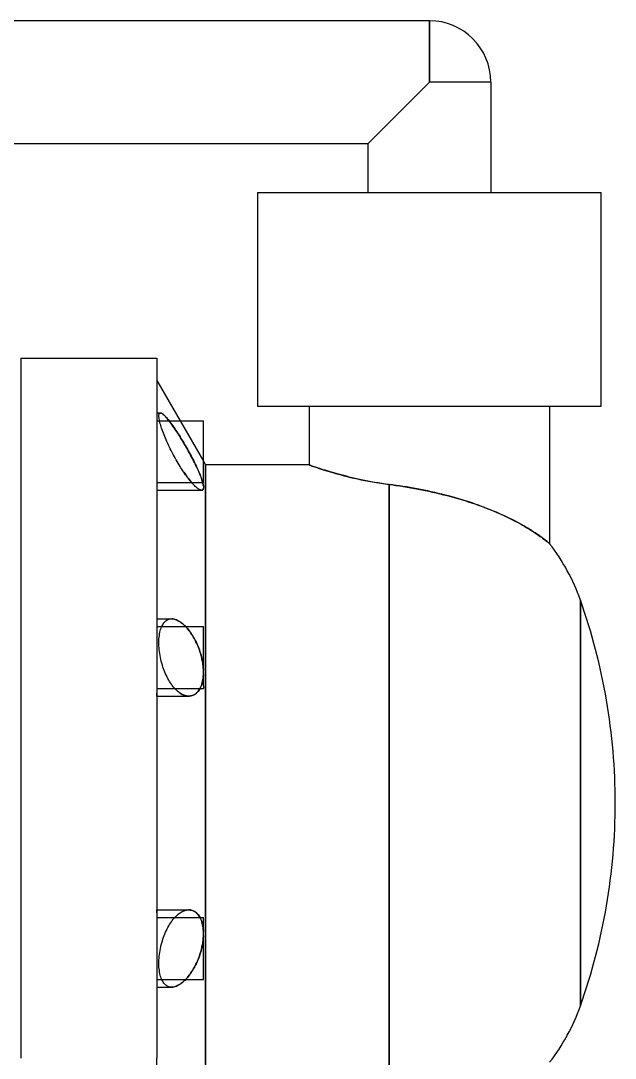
# Model space of a CAD drawing. Header units: millimetres. Extents: x -282 to 82, y 0 to 465.
# Drawn here: x -72.1 to 81.8, y 188.7 to 457.2 of the extents above; entities that cross this region are included whole.
import ezdxf

# ---------------------------------------------------------------- set-up
doc = ezdxf.new("R2010")
doc.units = ezdxf.units.MM
doc.layers.add('MAIN-1', color=7, linetype='Continuous')
doc.layers.add('MAIN-2', color=7, linetype='Continuous')

msp = doc.modelspace()

# ---------------------------------------------------------------- linework, layer by layer
at = {"layer": 'MAIN-1'}
for p, q in [((33.67, 457.2), (-100.01, 457.2)), ((33.67, 441.32), (33.67, 457.2)), ((17.8, 425.45), (33.67, 441.32)), ((49.55, 441.32), (33.67, 441.32)), ((49.55, 441.32), (49.55, 412.75)), ((-100.01, 425.45), (17.8, 425.45)), ((17.8, 412.75), (17.8, 425.45)), ((-10.78, 412.75), (-10.78, 357.47)), ((-10.78, 412.75), (78.12, 412.75)), ((78.12, 357.47), (78.12, 412.75)), ((-72.07, 369.89), (-36.87, 369.89)), ((-72.07, 369.89), (-72.07, 188.75)), ((-36.87, 369.89), (-36.87, 188.75)), ((-36.87, 364.13), (-30.85, 353.71)), ((-10.78, 357.47), (78.12, 357.47)), ((2.56, 357.47), (2.56, 342.26)), ((64.79, 321.89), (64.79, 357.47)), ((-36.33, 355.07), (-36.31, 355.24)), ((-36.33, 354.88), (-36.33, 355.07)), ((-36.32, 354.67), (-36.33, 354.88)), ((-36.29, 354.43), (-36.32, 354.67)), ((-36.31, 355.24), (-36.28, 355.38)), ((-36.25, 354.17), (-36.29, 354.43)), ((-36.28, 355.38), (-36.24, 355.49)), ((-36.24, 355.49), (-36.18, 355.59)), ((-36.18, 355.59), (-36.11, 355.65)), ((-36.11, 355.65), (-36.03, 355.7)), ((-36.03, 355.7), (-35.93, 355.71)), ((-35.93, 355.71), (-35.81, 355.69)), ((-35.81, 355.69), (-35.67, 355.64)), ((-35.67, 355.64), (-35.52, 355.57)), ((-35.52, 355.57), (-35.36, 355.46)), ((-35.36, 355.46), (-35.18, 355.32)), ((-35.18, 355.32), (-35, 355.16)), ((-35, 355.16), (-34.8, 354.98)), ((-34.8, 354.98), (-34.6, 354.77)), ((-34.6, 354.77), (-34.39, 354.54)), ((-34.39, 354.54), (-34.17, 354.29)), ((-36.2, 353.88), (-36.25, 354.17)), ((-36.13, 353.58), (-36.2, 353.88)), ((-36.16, 353.71), (-24.8, 353.71)), ((-36.06, 353.25), (-36.13, 353.58)), ((-35.96, 352.9), (-36.06, 353.25)), ((-35.86, 352.53), (-35.96, 352.9)), ((-35.74, 352.15), (-35.86, 352.53)), ((-35.61, 351.75), (-35.74, 352.15)), ((-35.47, 351.34), (-35.61, 351.75)), ((-34.17, 354.29), (-33.94, 354.01)), ((-33.94, 354.01), (-33.7, 353.71)), ((-24.8, 342.65), (-24.8, 353.71)), ((-35.31, 350.92), (-35.47, 351.34)), ((-35.15, 350.49), (-35.31, 350.92)), ((-34.98, 350.06), (-35.15, 350.49)), ((-34.81, 349.62), (-34.98, 350.06)), ((-34.63, 349.18), (-34.81, 349.62)), ((-34.44, 348.74), (-34.63, 349.18)), ((-34.24, 348.29), (-34.44, 348.74)), ((-34.03, 347.83), (-34.24, 348.29)), ((-33.82, 347.37), (-34.03, 347.83)), ((-33.6, 346.9), (-33.82, 347.37)), ((-33.37, 346.43), (-33.6, 346.9)), ((-33.13, 345.96), (-33.37, 346.43)), ((-32.89, 345.48), (-33.13, 345.96)), ((-32.64, 345.01), (-32.89, 345.48)), ((-32.39, 344.54), (-32.64, 345.01)), ((-32.14, 344.08), (-32.39, 344.54)), ((-31.88, 343.62), (-32.14, 344.08)), ((-31.62, 343.17), (-31.88, 343.62)), ((-31.36, 342.73), (-31.62, 343.17)), ((-31.11, 342.3), (-31.36, 342.73)), ((-30.85, 341.88), (-31.11, 342.3)), ((-30.61, 341.5), (-30.85, 341.88)), ((-30.38, 341.14), (-30.61, 341.5)), ((-30.14, 340.78), (-30.38, 341.14)), ((-24.8, 343.23), (-24.24, 342.26)), ((-24.8, 337.71), (-24.8, 342.65)), ((-24.24, 167.32), (-24.24, 342.26)), ((2.56, 342.26), (-24.24, 342.26)), ((2.56, 342.26), (2.58, 342.26)), ((2.58, 342.26), (2.64, 342.23)), ((2.64, 342.23), (2.75, 342.2)), ((2.75, 342.2), (2.9, 342.14)), ((2.9, 342.14), (3.09, 342.07)), ((3.09, 342.07), (3.33, 341.99)), ((3.33, 341.99), (3.61, 341.89)), ((3.61, 341.89), (3.93, 341.78)), ((3.93, 341.78), (4.3, 341.66)), ((4.3, 341.66), (4.71, 341.52)), ((4.71, 341.52), (5.16, 341.37)), ((5.16, 341.37), (5.66, 341.21)), ((5.66, 341.21), (6.19, 341.04)), ((6.19, 341.04), (6.76, 340.86)), ((-29.91, 340.43), (-30.14, 340.78)), ((-29.67, 340.08), (-29.91, 340.43)), ((-29.43, 339.74), (-29.67, 340.08)), ((-29.19, 339.41), (-29.43, 339.74)), ((-28.94, 339.08), (-29.19, 339.41)), ((-28.7, 338.76), (-28.94, 339.08)), ((-28.46, 338.46), (-28.7, 338.76)), ((-28.23, 338.16), (-28.46, 338.46)), ((6.76, 340.86), (7.37, 340.67)), ((7.37, 340.67), (8.01, 340.48)), ((8.01, 340.48), (8.68, 340.28)), ((8.68, 340.28), (9.38, 340.08)), ((9.38, 340.08), (10.11, 339.87)), ((10.11, 339.87), (10.86, 339.67)), ((10.86, 339.67), (11.63, 339.46)), ((11.63, 339.46), (12.43, 339.26)), ((12.43, 339.26), (13.26, 339.05)), ((13.26, 339.05), (14.13, 338.85)), ((14.13, 338.85), (15.04, 338.64)), ((15.04, 338.64), (15.98, 338.44)), ((15.98, 338.44), (16.95, 338.24)), ((-27.99, 337.88), (-28.23, 338.16)), ((-27.76, 337.62), (-27.99, 337.88)), ((-27.84, 337.71), (-24.8, 337.71)), ((-27.54, 337.37), (-27.76, 337.62)), ((-27.32, 337.13), (-27.54, 337.37)), ((-27.11, 336.91), (-27.32, 337.13)), ((-26.9, 336.71), (-27.11, 336.91)), ((-26.7, 336.53), (-26.9, 336.71)), ((-26.51, 336.37), (-26.7, 336.53)), ((-26.33, 336.22), (-26.51, 336.37)), ((-26.16, 336.09), (-26.33, 336.22)), ((-25.99, 335.98), (-26.16, 336.09)), ((-25.83, 335.89), (-25.99, 335.98)), ((-25.67, 335.81), (-25.83, 335.89)), ((-25.53, 335.75), (-25.67, 335.81)), ((-25.39, 335.72), (-25.53, 335.75)), ((-25.27, 335.71), (-25.39, 335.72)), ((-25.15, 335.72), (-25.27, 335.71)), ((-25.04, 335.76), (-25.15, 335.72)), ((-24.96, 335.84), (-25.04, 335.76)), ((-24.98, 337.71), (-24.94, 337.53)), ((-24.89, 335.94), (-24.96, 335.84)), ((-24.94, 337.53), (-24.9, 337.36)), ((-24.9, 337.36), (-24.86, 337.2)), ((-24.83, 336.06), (-24.89, 335.94)), ((-24.86, 337.2), (-24.84, 337.05)), ((-24.84, 337.05), (-24.81, 336.91)), ((-24.8, 336.22), (-24.83, 336.06)), ((-24.81, 336.91), (-24.8, 336.77)), ((-24.8, 336.77), (-24.8, 336.22)), ((16.95, 338.24), (17.94, 338.04)), ((17.94, 338.04), (18.96, 337.86)), ((18.96, 337.86), (20.01, 337.68)), ((20.01, 337.68), (21.08, 337.51)), ((21.08, 337.51), (22.17, 337.35)), ((22.17, 337.35), (23.27, 337.2)), ((23.27, 337.2), (24.18, 337.08)), ((23.27, 172.38), (23.27, 337.2)), ((24.18, 337.08), (25.1, 336.96)), ((25.1, 336.96), (26.03, 336.82)), ((26.03, 336.82), (26.96, 336.68)), ((26.96, 336.68), (27.89, 336.53)), ((27.89, 336.53), (28.83, 336.37)), ((28.83, 336.37), (29.77, 336.2)), ((29.77, 336.2), (30.72, 336.03)), ((30.72, 336.03), (31.67, 335.84)), ((31.67, 335.84), (32.61, 335.65)), ((32.61, 335.65), (33.56, 335.45)), ((33.56, 335.45), (34.51, 335.24)), ((34.51, 335.24), (35.46, 335.03)), ((35.46, 335.03), (36.4, 334.8)), ((36.4, 334.8), (37.33, 334.57)), ((37.33, 334.57), (38.26, 334.33)), ((38.26, 334.33), (39.19, 334.08)), ((39.19, 334.08), (40.1, 333.83)), ((40.1, 333.83), (41.01, 333.57)), ((41.01, 333.57), (41.91, 333.3)), ((41.91, 333.3), (42.8, 333.03)), ((42.8, 333.03), (43.69, 332.75)), ((43.69, 332.75), (44.56, 332.46)), ((44.56, 332.46), (45.42, 332.17)), ((45.42, 332.17), (46.28, 331.87)), ((46.28, 331.87), (47.11, 331.57)), ((47.11, 331.57), (47.94, 331.26)), ((47.94, 331.26), (48.75, 330.95)), ((48.75, 330.95), (49.55, 330.63)), ((49.55, 330.63), (50.33, 330.31)), ((50.33, 330.31), (51.09, 329.98)), ((51.09, 329.98), (51.84, 329.66)), ((51.84, 329.66), (52.58, 329.33)), ((52.58, 329.33), (53.29, 329)), ((53.29, 329), (53.99, 328.67)), ((53.99, 328.67), (54.67, 328.33)), ((54.67, 328.33), (55.34, 328)), ((55.34, 328), (55.98, 327.66)), ((55.98, 327.66), (56.61, 327.33)), ((56.61, 327.33), (57.21, 327)), ((57.21, 327), (57.79, 326.67)), ((57.79, 326.67), (58.35, 326.35)), ((58.35, 326.35), (58.89, 326.03)), ((58.89, 326.03), (59.4, 325.72)), ((59.4, 325.72), (59.89, 325.42)), ((59.89, 325.42), (60.35, 325.12)), ((60.35, 325.12), (60.8, 324.83)), ((60.8, 324.83), (61.22, 324.55)), ((61.22, 324.55), (61.62, 324.28)), ((61.62, 324.28), (61.99, 324.02)), ((61.99, 324.02), (62.34, 323.77)), ((62.34, 323.77), (62.67, 323.54)), ((62.67, 323.54), (62.97, 323.31)), ((62.97, 323.31), (63.25, 323.1)), ((63.25, 323.1), (63.51, 322.9)), ((63.51, 322.9), (63.75, 322.72)), ((63.75, 322.72), (63.96, 322.55)), ((63.96, 322.55), (64.15, 322.4)), ((64.15, 322.4), (64.32, 322.27)), ((64.32, 322.27), (64.46, 322.16)), ((64.46, 322.16), (64.58, 322.06)), ((64.58, 322.06), (64.67, 321.99)), ((64.67, 321.99), (64.73, 321.93)), ((64.73, 321.93), (64.77, 321.9)), ((64.77, 321.9), (64.79, 321.89)), ((72.75, 202.31), (72.75, 307.28)), ((-35.5, 300.65), (-35.35, 300.93)), ((-35.35, 300.93), (-35.19, 301.18)), ((-35.19, 301.18), (-35.03, 301.4)), ((-35.03, 301.4), (-34.85, 301.61)), ((-34.85, 301.61), (-34.68, 301.79)), ((-34.68, 301.79), (-34.49, 301.94)), ((-34.49, 301.94), (-34.3, 302.08)), ((-34.3, 302.08), (-34.1, 302.19)), ((-34.1, 302.19), (-33.89, 302.29)), ((-33.89, 302.29), (-33.67, 302.36)), ((-33.67, 302.36), (-33.45, 302.41)), ((-33.45, 302.41), (-33.22, 302.44)), ((-33.22, 302.44), (-32.98, 302.45)), ((-32.98, 302.45), (-32.69, 302.43)), ((-32.69, 302.43), (-32.39, 302.38)), ((-32.39, 302.38), (-32.08, 302.3)), ((-32.08, 302.3), (-31.78, 302.19)), ((-31.78, 302.19), (-31.47, 302.05)), ((-31.47, 302.05), (-31.16, 301.88)), ((-31.16, 301.88), (-30.85, 301.69)), ((-30.85, 301.69), (-30.61, 301.52)), ((-30.61, 301.52), (-30.37, 301.34)), ((-30.37, 301.34), (-30.13, 301.15)), ((-30.13, 301.15), (-29.89, 300.93)), ((-29.89, 300.93), (-29.65, 300.7)), ((-29.65, 300.7), (-29.41, 300.45)), ((-36.26, 297.73), (-36.21, 298.16)), ((-36.21, 298.16), (-36.14, 298.57)), ((-36.14, 298.57), (-36.07, 298.96)), ((-36.07, 298.96), (-35.98, 299.34)), ((-35.98, 299.34), (-35.88, 299.7)), ((-35.88, 299.7), (-35.76, 300.04)), ((-35.76, 300.04), (-35.63, 300.36)), ((-35.63, 300.36), (-35.5, 300.65)), ((-35.59, 300.45), (-24.8, 300.45)), ((-24.8, 285.06), (-24.8, 300.45)), ((-36.33, 296.4), (-36.32, 296.85)), ((-36.33, 295.94), (-36.33, 296.4)), ((-36.31, 295.47), (-36.33, 295.94)), ((-36.32, 296.85), (-36.3, 297.3)), ((-36.28, 294.98), (-36.31, 295.47)), ((-36.3, 297.3), (-36.26, 297.73)), ((-36.24, 294.49), (-36.28, 294.98)), ((-36.18, 293.99), (-36.24, 294.49)), ((-36.11, 293.48), (-36.18, 293.99)), ((-36.03, 292.97), (-36.11, 293.48)), ((-35.93, 292.46), (-36.03, 292.97)), ((-35.82, 291.96), (-35.93, 292.46)), ((-35.7, 291.45), (-35.82, 291.96)), ((-35.57, 290.96), (-35.7, 291.45)), ((-35.43, 290.47), (-35.57, 290.96)), ((-35.28, 289.98), (-35.43, 290.47)), ((-35.11, 289.51), (-35.28, 289.98)), ((-34.95, 289.06), (-35.11, 289.51)), ((-34.77, 288.62), (-34.95, 289.06)), ((-34.59, 288.19), (-34.77, 288.62)), ((-34.4, 287.78), (-34.59, 288.19)), ((-34.21, 287.38), (-34.4, 287.78)), ((-34, 286.98), (-34.21, 287.38)), ((-33.79, 286.6), (-34, 286.98)), ((-33.57, 286.22), (-33.79, 286.6)), ((-33.34, 285.87), (-33.57, 286.22)), ((-33.1, 285.52), (-33.34, 285.87)), ((-32.87, 285.19), (-33.1, 285.52)), ((-32.62, 284.88), (-32.87, 285.19)), ((-32.37, 284.58), (-32.62, 284.88)), ((-32.12, 284.31), (-32.37, 284.58)), ((-24.8, 285.06), (-24.8, 284.45)), ((-32.26, 284.45), (-24.8, 284.45)), ((-31.87, 284.05), (-32.12, 284.31)), ((-31.61, 283.81), (-31.87, 284.05)), ((-31.36, 283.59), (-31.61, 283.81)), ((-31.1, 283.39), (-31.36, 283.59)), ((-30.85, 283.21), (-31.1, 283.39)), ((-30.58, 283.04), (-30.85, 283.21)), ((-30.31, 282.89), (-30.58, 283.04)), ((-30.04, 282.77), (-30.31, 282.89)), ((-29.77, 282.66), (-30.04, 282.77)), ((-29.49, 282.58), (-29.77, 282.66)), ((-29.22, 282.51), (-29.49, 282.58)), ((-28.94, 282.47), (-29.22, 282.51)), ((-28.66, 282.45), (-28.94, 282.47)), ((-28.41, 282.46), (-28.66, 282.45)), ((-28.16, 282.48), (-28.41, 282.46)), ((-27.91, 282.53), (-28.16, 282.48)), ((-27.67, 282.6), (-27.91, 282.53)), ((-27.43, 282.7), (-27.67, 282.6)), ((-27.21, 282.81), (-27.43, 282.7)), ((-26.98, 282.94), (-27.21, 282.81)), ((-26.77, 283.1), (-26.98, 282.94)), ((-26.57, 283.27), (-26.77, 283.1)), ((-26.37, 283.46), (-26.57, 283.27)), ((-26.19, 283.67), (-26.37, 283.46)), ((-26.01, 283.91), (-26.19, 283.67)), ((-25.84, 284.17), (-26.01, 283.91)), ((-25.67, 284.45), (-25.84, 284.17)), ((-32.12, 225.28), (-31.87, 225.54)), ((-31.87, 225.54), (-31.61, 225.78)), ((-31.61, 225.78), (-31.36, 225.99)), ((-31.36, 225.99), (-31.1, 226.19)), ((-31.1, 226.19), (-30.85, 226.38)), ((-30.85, 226.38), (-30.58, 226.55)), ((-30.58, 226.55), (-30.31, 226.69)), ((-30.31, 226.69), (-30.04, 226.82)), ((-30.04, 226.82), (-29.77, 226.93)), ((-29.77, 226.93), (-29.49, 227.01)), ((-29.49, 227.01), (-29.22, 227.08)), ((-29.22, 227.08), (-28.94, 227.12)), ((-28.94, 227.12), (-28.66, 227.14)), ((-28.66, 227.14), (-28.41, 227.13)), ((-28.41, 227.13), (-28.16, 227.1)), ((-28.16, 227.1), (-27.91, 227.05)), ((-27.91, 227.05), (-27.67, 226.98)), ((-27.67, 226.98), (-27.43, 226.89)), ((-27.43, 226.89), (-27.21, 226.78)), ((-27.21, 226.78), (-26.98, 226.64)), ((-26.98, 226.64), (-26.77, 226.49)), ((-26.77, 226.49), (-26.57, 226.32)), ((-26.57, 226.32), (-26.37, 226.13)), ((-26.37, 226.13), (-26.19, 225.92)), ((-26.19, 225.92), (-26.01, 225.68)), ((-26.01, 225.68), (-25.84, 225.42)), ((-34, 222.61), (-33.79, 222.99)), ((-33.79, 222.99), (-33.57, 223.36)), ((-33.57, 223.36), (-33.34, 223.72)), ((-33.34, 223.72), (-33.1, 224.07)), ((-33.1, 224.07), (-32.87, 224.4)), ((-32.87, 224.4), (-32.62, 224.71)), ((-32.62, 224.71), (-32.37, 225)), ((-32.37, 225), (-32.12, 225.28)), ((-32.26, 225.14), (-24.8, 225.14)), ((-25.84, 225.42), (-25.67, 225.14)), ((-24.8, 224.53), (-24.8, 225.14)), ((-24.8, 209.13), (-24.8, 224.53)), ((-35.11, 220.07), (-34.95, 220.53)), ((-34.95, 220.53), (-34.77, 220.97)), ((-34.77, 220.97), (-34.59, 221.4)), ((-34.59, 221.4), (-34.4, 221.81)), ((-34.4, 221.81), (-34.21, 222.21)), ((-34.21, 222.21), (-34, 222.61)), ((-35.93, 217.12), (-35.82, 217.63)), ((-35.82, 217.63), (-35.7, 218.13)), ((-35.7, 218.13), (-35.57, 218.63)), ((-35.57, 218.63), (-35.43, 219.12)), ((-35.43, 219.12), (-35.28, 219.6)), ((-35.28, 219.6), (-35.11, 220.07)), ((-36.28, 214.61), (-36.24, 215.1)), ((-36.24, 215.1), (-36.18, 215.6)), ((-36.18, 215.6), (-36.11, 216.11)), ((-36.11, 216.11), (-36.03, 216.61)), ((-36.03, 216.61), (-35.93, 217.12)), ((-36.33, 213.65), (-36.31, 214.12)), ((-36.33, 213.19), (-36.33, 213.65)), ((-36.32, 212.74), (-36.33, 213.19)), ((-36.3, 212.29), (-36.32, 212.74)), ((-36.31, 214.12), (-36.28, 214.61)), ((-36.26, 211.85), (-36.3, 212.29)), ((-36.21, 211.43), (-36.26, 211.85)), ((-36.14, 211.02), (-36.21, 211.43)), ((-36.07, 210.62), (-36.14, 211.02)), ((-35.98, 210.24), (-36.07, 210.62)), ((-35.88, 209.88), (-35.98, 210.24)), ((-35.76, 209.55), (-35.88, 209.88)), ((-35.63, 209.23), (-35.76, 209.55)), ((-35.5, 208.93), (-35.63, 209.23)), ((-35.59, 209.13), (-24.8, 209.13)), ((-35.35, 208.66), (-35.5, 208.93)), ((-35.19, 208.41), (-35.35, 208.66)), ((-35.03, 208.18), (-35.19, 208.41)), ((-34.85, 207.98), (-35.03, 208.18)), ((-34.68, 207.8), (-34.85, 207.98)), ((-34.49, 207.64), (-34.68, 207.8)), ((-34.3, 207.51), (-34.49, 207.64)), ((-34.1, 207.4), (-34.3, 207.51)), ((-33.89, 207.3), (-34.1, 207.4)), ((-33.67, 207.23), (-33.89, 207.3)), ((-33.45, 207.18), (-33.67, 207.23)), ((-33.22, 207.14), (-33.45, 207.18)), ((-32.98, 207.14), (-33.22, 207.14)), ((-32.69, 207.15), (-32.98, 207.14)), ((-32.39, 207.2), (-32.69, 207.15)), ((-32.08, 207.29), (-32.39, 207.2)), ((-31.78, 207.4), (-32.08, 207.29)), ((-31.47, 207.54), (-31.78, 207.4)), ((-31.16, 207.71), (-31.47, 207.54)), ((-30.85, 207.9), (-31.16, 207.71)), ((-30.61, 208.06), (-30.85, 207.9)), ((-30.37, 208.25), (-30.61, 208.06)), ((-30.13, 208.44), (-30.37, 208.25)), ((-29.89, 208.65), (-30.13, 208.44)), ((-29.65, 208.89), (-29.89, 208.65)), ((-29.41, 209.13), (-29.65, 208.89)), ((-36.87, 19.05), (-36.87, 188.75))]:
    msp.add_line(p, q, dxfattribs=at)
for centre, radius, start, end in [((33.67, 441.32), 15.88, 0.0001, 90), ((23.27, 289.78), 52.48, 19.4712, 37.7181), ((-75.69, 254.79), 157.45, 0, 19.4712), ((-75.69, 254.79), 157.45, 340.5288, 0), ((23.27, 219.81), 52.48, 322.2819, 340.5288)]:
    msp.add_arc(centre, radius, start, end, dxfattribs=at)
at = {"layer": 'MAIN-2'}
for p, q in [((33.67, 457.2), (33.67, 441.32)), ((33.67, 441.32), (17.8, 425.45)), ((49.55, 441.32), (33.67, 441.32)), ((-36.87, 355.71), (-36.87, 341.88)), ((-36.87, 355.71), (-35.93, 355.71)), ((-36.87, 355.71), (-35.93, 355.71)), ((-35.82, 355.7), (-35.93, 355.71)), ((-35.69, 355.65), (-35.82, 355.7)), ((-35.55, 355.58), (-35.69, 355.65)), ((-35.4, 355.49), (-35.55, 355.58)), ((-35.24, 355.37), (-35.4, 355.49)), ((-35.07, 355.23), (-35.24, 355.37)), ((-34.89, 355.06), (-35.07, 355.23)), ((-34.71, 354.88), (-34.89, 355.06)), ((-34.52, 354.68), (-34.71, 354.88)), ((-34.32, 354.45), (-34.52, 354.68)), ((-34.11, 354.21), (-34.32, 354.45)), ((-36.87, 353.71), (-36.16, 353.71)), ((-33.89, 353.94), (-34.11, 354.21)), ((-33.67, 353.66), (-33.89, 353.94)), ((-33.7, 353.71), (-33.47, 353.4)), ((-33.43, 353.35), (-33.67, 353.66)), ((-33.47, 353.4), (-33.22, 353.08)), ((-33.19, 353.03), (-33.43, 353.35)), ((-33.22, 353.08), (-32.98, 352.74)), ((-32.94, 352.69), (-33.19, 353.03)), ((-32.98, 352.74), (-32.72, 352.38)), ((-32.69, 352.34), (-32.94, 352.69)), ((-32.72, 352.38), (-32.46, 352.01)), ((-32.44, 351.97), (-32.69, 352.34)), ((-32.46, 352.01), (-32.19, 351.62)), ((-32.17, 351.59), (-32.44, 351.97)), ((-30.85, 353.71), (-24.8, 343.23)), ((-32.19, 351.62), (-31.93, 351.22)), ((-31.91, 351.19), (-32.17, 351.59)), ((-31.93, 351.22), (-31.66, 350.81)), ((-31.65, 350.79), (-31.91, 351.19)), ((-31.66, 350.81), (-31.39, 350.39)), ((-31.38, 350.38), (-31.65, 350.79)), ((-31.39, 350.39), (-31.12, 349.96)), ((-31.11, 349.96), (-31.38, 350.38)), ((-31.12, 349.96), (-30.85, 349.54)), ((-30.85, 349.54), (-31.11, 349.96)), ((-30.85, 349.54), (-30.61, 349.15)), ((-30.61, 349.15), (-30.85, 349.54)), ((-30.61, 349.15), (-30.38, 348.77)), ((-30.38, 348.77), (-30.61, 349.15)), ((-30.38, 348.77), (-30.14, 348.38)), ((-30.15, 348.39), (-30.38, 348.77)), ((-29.92, 348), (-30.15, 348.39)), ((-30.14, 348.38), (-29.91, 347.98)), ((-29.68, 347.6), (-29.92, 348)), ((-29.91, 347.98), (-29.67, 347.58)), ((-29.44, 347.19), (-29.68, 347.6)), ((-29.67, 347.58), (-29.43, 347.17)), ((-29.2, 346.77), (-29.44, 347.19)), ((-29.43, 347.17), (-29.19, 346.75)), ((-28.96, 346.35), (-29.2, 346.77)), ((-29.19, 346.75), (-28.95, 346.32)), ((-28.72, 345.92), (-28.96, 346.35)), ((-28.95, 346.32), (-28.71, 345.89)), ((-28.49, 345.49), (-28.72, 345.92)), ((-28.71, 345.89), (-28.47, 345.46)), ((-28.25, 345.06), (-28.49, 345.49)), ((-28.47, 345.46), (-28.23, 345.02)), ((-28.02, 344.63), (-28.25, 345.06)), ((-28.23, 345.02), (-28, 344.58)), ((-27.79, 344.2), (-28.02, 344.63)), ((-28, 344.58), (-27.77, 344.15)), ((-27.57, 343.77), (-27.79, 344.2)), ((-27.77, 344.15), (-27.54, 343.72)), ((-27.35, 343.34), (-27.57, 343.77)), ((-27.54, 343.72), (-27.32, 343.29)), ((-36.87, 341.88), (-36.87, 335.71)), ((-27.14, 342.92), (-27.35, 343.34)), ((-27.32, 343.29), (-27.11, 342.86)), ((-26.93, 342.51), (-27.14, 342.92)), ((-27.11, 342.86), (-26.9, 342.45)), ((-26.73, 342.1), (-26.93, 342.51)), ((-26.9, 342.45), (-26.71, 342.04)), ((-26.54, 341.7), (-26.73, 342.1)), ((-26.71, 342.04), (-26.52, 341.64)), ((-26.36, 341.31), (-26.54, 341.7)), ((-26.52, 341.64), (-26.33, 341.25)), ((-26.19, 340.93), (-26.36, 341.31)), ((-26.33, 341.25), (-26.16, 340.86)), ((-24.24, 342.26), (-24.24, 167.32)), ((2.57, 342.26), (2.56, 342.26)), ((2.62, 342.24), (2.57, 342.26)), ((2.7, 342.21), (2.62, 342.24)), ((2.82, 342.17), (2.7, 342.21)), ((2.96, 342.12), (2.82, 342.17)), ((3.14, 342.06), (2.96, 342.12)), ((3.35, 341.98), (3.14, 342.06)), ((3.6, 341.9), (3.35, 341.98)), ((3.87, 341.8), (3.6, 341.9)), ((4.18, 341.7), (3.87, 341.8)), ((4.52, 341.58), (4.18, 341.7)), ((4.9, 341.46), (4.52, 341.58)), ((5.3, 341.33), (4.9, 341.46)), ((5.74, 341.18), (5.3, 341.33)), ((6.21, 341.03), (5.74, 341.18)), ((6.7, 340.88), (6.21, 341.03)), ((-29.86, 340.36), (-29.57, 339.94)), ((-29.57, 339.94), (-29.28, 339.53)), ((-29.28, 339.53), (-28.99, 339.14)), ((-28.99, 339.14), (-28.7, 338.76)), ((-28.7, 338.76), (-28.41, 338.39)), ((-28.41, 338.39), (-28.13, 338.04)), ((-26.02, 340.55), (-26.19, 340.93)), ((-26.16, 340.86), (-25.99, 340.48)), ((-25.86, 340.17), (-26.02, 340.55)), ((-25.99, 340.48), (-25.83, 340.1)), ((-25.71, 339.8), (-25.86, 340.17)), ((-25.83, 340.1), (-25.68, 339.73)), ((-25.56, 339.43), (-25.71, 339.8)), ((-25.68, 339.73), (-25.53, 339.36)), ((-25.43, 339.08), (-25.56, 339.43)), ((-25.53, 339.36), (-25.4, 339)), ((-25.3, 338.73), (-25.43, 339.08)), ((-25.4, 339), (-25.27, 338.65)), ((-25.19, 338.4), (-25.3, 338.73)), ((-25.27, 338.65), (-25.16, 338.32)), ((-25.09, 338.08), (-25.19, 338.4)), ((-25.16, 338.32), (-25.07, 338.01)), ((7.22, 340.72), (6.7, 340.88)), ((7.77, 340.55), (7.22, 340.72)), ((8.34, 340.38), (7.77, 340.55)), ((8.94, 340.2), (8.34, 340.38)), ((9.55, 340.03), (8.94, 340.2)), ((10.18, 339.85), (9.55, 340.03)), ((10.84, 339.67), (10.18, 339.85)), ((11.5, 339.5), (10.84, 339.67)), ((12.19, 339.32), (11.5, 339.5)), ((12.9, 339.14), (12.19, 339.32)), ((13.65, 338.96), (12.9, 339.14)), ((14.42, 338.78), (13.65, 338.96)), ((15.21, 338.6), (14.42, 338.78)), ((16.03, 338.43), (15.21, 338.6)), ((16.87, 338.25), (16.03, 338.43)), ((17.73, 338.08), (16.87, 338.25)), ((-36.87, 337.71), (-27.84, 337.71)), ((-36.87, 335.71), (-25.27, 335.71)), ((-36.87, 335.71), (-25.27, 335.71)), ((-28.13, 338.04), (-27.85, 337.71)), ((-25.27, 335.71), (-25.15, 335.72)), ((-25.15, 335.72), (-25.04, 335.76)), ((-25, 337.78), (-25.09, 338.08)), ((-25.07, 338.01), (-24.98, 337.71)), ((-25.04, 335.76), (-24.95, 335.84)), ((-24.93, 337.5), (-25, 337.78)), ((-24.95, 335.84), (-24.88, 335.94)), ((-24.87, 337.24), (-24.93, 337.5)), ((-24.88, 335.94), (-24.83, 336.06)), ((-24.83, 336.99), (-24.87, 337.24)), ((-24.8, 336.77), (-24.83, 336.99)), ((-24.83, 336.06), (-24.8, 336.22)), ((18.61, 337.92), (17.73, 338.08)), ((19.51, 337.76), (18.61, 337.92)), ((20.43, 337.61), (19.51, 337.76)), ((21.36, 337.47), (20.43, 337.61)), ((22.31, 337.33), (21.36, 337.47)), ((23.27, 337.2), (22.31, 337.33)), ((24.15, 337.09), (23.27, 337.2)), ((23.27, 337.2), (23.27, 172.38)), ((25.04, 336.97), (24.15, 337.09)), ((25.93, 336.84), (25.04, 336.97)), ((26.83, 336.7), (25.93, 336.84)), ((27.73, 336.56), (26.83, 336.7)), ((28.64, 336.4), (27.73, 336.56)), ((29.55, 336.24), (28.64, 336.4)), ((30.47, 336.08), (29.55, 336.24)), ((31.38, 335.9), (30.47, 336.08)), ((32.3, 335.72), (31.38, 335.9)), ((33.21, 335.53), (32.3, 335.72)), ((34.13, 335.33), (33.21, 335.53)), ((35.04, 335.12), (34.13, 335.33)), ((35.95, 334.91), (35.04, 335.12)), ((36.86, 334.69), (35.95, 334.91)), ((37.76, 334.46), (36.86, 334.69)), ((38.65, 334.23), (37.76, 334.46)), ((39.54, 333.99), (38.65, 334.23)), ((40.42, 333.74), (39.54, 333.99)), ((41.29, 333.49), (40.42, 333.74)), ((42.16, 333.23), (41.29, 333.49)), ((43.02, 332.96), (42.16, 333.23)), ((43.86, 332.69), (43.02, 332.96)), ((44.7, 332.42), (43.86, 332.69)), ((45.53, 332.13), (44.7, 332.42)), ((46.35, 331.85), (45.53, 332.13)), ((47.15, 331.55), (46.35, 331.85)), ((47.95, 331.26), (47.15, 331.55)), ((48.73, 330.95), (47.95, 331.26)), ((49.5, 330.65), (48.73, 330.95)), ((50.25, 330.34), (49.5, 330.65)), ((50.99, 330.03), (50.25, 330.34)), ((51.72, 329.71), (50.99, 330.03)), ((52.43, 329.39), (51.72, 329.71)), ((53.12, 329.08), (52.43, 329.39)), ((53.8, 328.76), (53.12, 329.08)), ((54.47, 328.43), (53.8, 328.76)), ((55.11, 328.11), (54.47, 328.43)), ((55.74, 327.79), (55.11, 328.11)), ((56.35, 327.47), (55.74, 327.79)), ((56.94, 327.15), (56.35, 327.47)), ((57.52, 326.83), (56.94, 327.15)), ((58.07, 326.51), (57.52, 326.83)), ((58.61, 326.2), (58.07, 326.51)), ((59.13, 325.89), (58.61, 326.2)), ((59.62, 325.58), (59.13, 325.89)), ((60.1, 325.28), (59.62, 325.58)), ((60.56, 324.99), (60.1, 325.28)), ((61, 324.7), (60.56, 324.99)), ((61.41, 324.42), (61, 324.7)), ((61.8, 324.15), (61.41, 324.42)), ((62.17, 323.89), (61.8, 324.15)), ((62.52, 323.64), (62.17, 323.89)), ((62.85, 323.41), (62.52, 323.64)), ((63.15, 323.18), (62.85, 323.41)), ((63.43, 322.97), (63.15, 323.18)), ((63.68, 322.78), (63.43, 322.97)), ((63.91, 322.6), (63.68, 322.78)), ((64.11, 322.44), (63.91, 322.6)), ((64.29, 322.3), (64.11, 322.44)), ((64.44, 322.17), (64.29, 322.3)), ((64.56, 322.07), (64.44, 322.17)), ((64.66, 321.99), (64.56, 322.07)), ((64.73, 321.94), (64.66, 321.99)), ((64.77, 321.9), (64.73, 321.94)), ((64.79, 321.89), (64.77, 321.9)), ((72.75, 307.28), (72.75, 202.31)), ((-36.87, 302.45), (-36.87, 283.21)), ((-36.87, 302.45), (-33.01, 302.45)), ((-36.87, 302.45), (-33.01, 302.45)), ((-32.69, 302.43), (-32.98, 302.45)), ((-32.39, 302.38), (-32.69, 302.43)), ((-32.08, 302.3), (-32.39, 302.38)), ((-31.78, 302.19), (-32.08, 302.3)), ((-31.47, 302.05), (-31.78, 302.19)), ((-31.16, 301.88), (-31.47, 302.05)), ((-30.85, 301.69), (-31.16, 301.88)), ((-30.61, 301.53), (-30.85, 301.69)), ((-30.38, 301.35), (-30.61, 301.53)), ((-30.15, 301.16), (-30.38, 301.35)), ((-29.92, 300.95), (-30.15, 301.16)), ((-29.68, 300.73), (-29.92, 300.95)), ((-29.44, 300.49), (-29.68, 300.73)), ((-36.87, 300.45), (-35.59, 300.45)), ((-29.2, 300.23), (-29.44, 300.49)), ((-29.41, 300.45), (-29.17, 300.19)), ((-28.96, 299.96), (-29.2, 300.23)), ((-29.17, 300.19), (-28.93, 299.92)), ((-28.72, 299.67), (-28.96, 299.96)), ((-28.93, 299.92), (-28.69, 299.63)), ((-28.49, 299.37), (-28.72, 299.67)), ((-28.69, 299.63), (-28.46, 299.33)), ((-28.25, 299.05), (-28.49, 299.37)), ((-28.46, 299.33), (-28.22, 299.01)), ((-28.02, 298.72), (-28.25, 299.05)), ((-28.22, 299.01), (-27.99, 298.68)), ((-27.79, 298.37), (-28.02, 298.72)), ((-27.99, 298.68), (-27.77, 298.33)), ((-27.57, 298.02), (-27.79, 298.37)), ((-27.77, 298.33), (-27.54, 297.98)), ((-27.35, 297.65), (-27.57, 298.02)), ((-27.54, 297.98), (-27.33, 297.61)), ((-27.14, 297.27), (-27.35, 297.65)), ((-27.33, 297.61), (-27.12, 297.23)), ((-26.93, 296.89), (-27.14, 297.27)), ((-27.12, 297.23), (-26.91, 296.85)), ((-26.73, 296.49), (-26.93, 296.89)), ((-26.91, 296.85), (-26.72, 296.46)), ((-26.54, 296.1), (-26.73, 296.49)), ((-26.72, 296.46), (-26.53, 296.06)), ((-26.36, 295.69), (-26.54, 296.1)), ((-26.53, 296.06), (-26.35, 295.66)), ((-26.19, 295.28), (-26.36, 295.69)), ((-26.35, 295.66), (-26.18, 295.26)), ((-26.02, 294.86), (-26.19, 295.28)), ((-26.18, 295.26), (-26.01, 294.83)), ((-25.86, 294.43), (-26.02, 294.86)), ((-26.01, 294.83), (-25.85, 294.4)), ((-25.71, 293.98), (-25.86, 294.43)), ((-25.85, 294.4), (-25.7, 293.95)), ((-25.56, 293.52), (-25.71, 293.98)), ((-25.7, 293.95), (-25.56, 293.5)), ((-25.43, 293.05), (-25.56, 293.52)), ((-25.56, 293.5), (-25.42, 293.03)), ((-25.3, 292.58), (-25.43, 293.05)), ((-25.42, 293.03), (-25.3, 292.56)), ((-25.19, 292.11), (-25.3, 292.58)), ((-25.3, 292.56), (-25.18, 292.09)), ((-25.09, 291.63), (-25.19, 292.11)), ((-25.18, 292.09), (-25.09, 291.62)), ((-25, 291.16), (-25.09, 291.63)), ((-25.09, 291.62), (-25, 291.15)), ((-24.93, 290.68), (-25, 291.16)), ((-25, 291.15), (-24.93, 290.67)), ((-24.87, 290.21), (-24.93, 290.68)), ((-24.93, 290.67), (-24.87, 290.21)), ((-24.87, 290.21), (-24.83, 289.75)), ((-24.83, 289.75), (-24.87, 290.21)), ((-24.83, 287.52), (-24.88, 287.07)), ((-24.87, 287.12), (-24.83, 287.54)), ((-24.83, 289.75), (-24.8, 289.3)), ((-24.8, 289.3), (-24.83, 289.75)), ((-24.8, 287.97), (-24.83, 287.52)), ((-24.83, 287.54), (-24.8, 287.97)), ((-25.75, 284.3), (-25.6, 284.59)), ((-25.52, 284.76), (-25.67, 284.45)), ((-25.6, 284.59), (-25.46, 284.89)), ((-25.37, 285.1), (-25.52, 284.76)), ((-25.46, 284.89), (-25.33, 285.22)), ((-25.24, 285.45), (-25.37, 285.1)), ((-25.33, 285.22), (-25.21, 285.56)), ((-25.13, 285.83), (-25.24, 285.45)), ((-25.21, 285.56), (-25.1, 285.93)), ((-25.03, 286.23), (-25.13, 285.83)), ((-25.1, 285.93), (-25.01, 286.31)), ((-24.95, 286.64), (-25.03, 286.23)), ((-25.01, 286.31), (-24.94, 286.71)), ((-24.88, 287.07), (-24.95, 286.64)), ((-24.94, 286.71), (-24.87, 287.12)), ((-72.07, 282.42), (-72.07, 282.42)), ((-36.87, 284.45), (-32.26, 284.45)), ((-36.87, 282.45), (-36.87, 283.21)), ((-36.87, 282.45), (-28.61, 282.45)), ((-36.87, 282.45), (-28.61, 282.45)), ((-30.85, 283.21), (-30.58, 283.04)), ((-30.58, 283.04), (-30.31, 282.89)), ((-30.31, 282.89), (-30.04, 282.77)), ((-30.04, 282.77), (-29.77, 282.66)), ((-29.77, 282.66), (-29.49, 282.58)), ((-29.49, 282.58), (-29.22, 282.51)), ((-29.22, 282.51), (-28.94, 282.47)), ((-28.94, 282.47), (-28.66, 282.45)), ((-28.66, 282.45), (-28.42, 282.46)), ((-28.42, 282.46), (-28.18, 282.48)), ((-28.18, 282.48), (-27.94, 282.53)), ((-27.94, 282.53), (-27.71, 282.59)), ((-27.71, 282.59), (-27.48, 282.68)), ((-27.48, 282.68), (-27.25, 282.78)), ((-27.25, 282.78), (-27.04, 282.91)), ((-27.04, 282.91), (-26.83, 283.05)), ((-26.83, 283.05), (-26.63, 283.21)), ((-26.63, 283.21), (-26.44, 283.39)), ((-26.44, 283.39), (-26.26, 283.58)), ((-26.26, 283.58), (-26.09, 283.8)), ((-26.09, 283.8), (-25.92, 284.04)), ((-25.92, 284.04), (-25.75, 284.3)), ((-72.07, 227.17), (-72.07, 227.17)), ((-36.87, 226.38), (-36.87, 227.14)), ((-36.87, 227.14), (-28.61, 227.14)), ((-36.87, 227.14), (-28.61, 227.14)), ((-36.87, 226.38), (-36.87, 207.13)), ((-28.42, 227.13), (-28.66, 227.14)), ((-28.18, 227.11), (-28.42, 227.13)), ((-27.94, 227.06), (-28.18, 227.11)), ((-27.71, 226.99), (-27.94, 227.06)), ((-27.48, 226.91), (-27.71, 226.99)), ((-27.25, 226.8), (-27.48, 226.91)), ((-27.04, 226.68), (-27.25, 226.8)), ((-26.83, 226.54), (-27.04, 226.68)), ((-26.63, 226.38), (-26.83, 226.54)), ((-26.44, 226.2), (-26.63, 226.38)), ((-26.26, 226), (-26.44, 226.2)), ((-26.09, 225.79), (-26.26, 226)), ((-25.92, 225.55), (-26.09, 225.79)), ((-25.75, 225.28), (-25.92, 225.55)), ((-36.87, 225.14), (-32.26, 225.14)), ((-25.6, 225), (-25.75, 225.28)), ((-25.67, 225.14), (-25.52, 224.83)), ((-25.46, 224.7), (-25.6, 225)), ((-25.52, 224.83), (-25.37, 224.49)), ((-25.33, 224.37), (-25.46, 224.7)), ((-25.37, 224.49), (-25.24, 224.13)), ((-25.21, 224.02), (-25.33, 224.37)), ((-25.24, 224.13), (-25.13, 223.76)), ((-25.1, 223.66), (-25.21, 224.02)), ((-25.13, 223.76), (-25.03, 223.36)), ((-25.01, 223.28), (-25.1, 223.66)), ((-25.03, 223.36), (-24.95, 222.94)), ((-24.94, 222.88), (-25.01, 223.28)), ((-24.95, 222.94), (-24.88, 222.51)), ((-24.88, 222.47), (-24.94, 222.88)), ((-24.88, 222.51), (-24.83, 222.07)), ((-24.83, 222.05), (-24.88, 222.47)), ((-24.83, 222.07), (-24.8, 221.62)), ((-24.8, 221.62), (-24.83, 222.05)), ((-24.8, 220.28), (-24.83, 219.84)), ((-24.83, 219.83), (-24.8, 220.28)), ((-25.18, 217.49), (-25.3, 217.02)), ((-25.3, 217.01), (-25.19, 217.48)), ((-25.19, 217.48), (-25.09, 217.96)), ((-25.09, 217.97), (-25.18, 217.49)), ((-25, 218.44), (-25.09, 217.97)), ((-25.09, 217.96), (-25, 218.43)), ((-24.93, 218.91), (-25, 218.44)), ((-25, 218.43), (-24.93, 218.91)), ((-24.87, 219.38), (-24.93, 218.91)), ((-24.93, 218.91), (-24.87, 219.37)), ((-24.83, 219.84), (-24.87, 219.38)), ((-24.87, 219.37), (-24.83, 219.83)), ((-26.02, 214.73), (-25.86, 215.16)), ((-25.85, 215.19), (-26.01, 214.75)), ((-25.86, 215.16), (-25.71, 215.61)), ((-25.7, 215.63), (-25.85, 215.19)), ((-25.71, 215.61), (-25.56, 216.07)), ((-25.56, 216.09), (-25.7, 215.63)), ((-25.42, 216.55), (-25.56, 216.09)), ((-25.56, 216.07), (-25.43, 216.53)), ((-25.43, 216.53), (-25.3, 217.01)), ((-25.3, 217.02), (-25.42, 216.55)), ((-27.35, 211.94), (-27.14, 212.32)), ((-27.12, 212.35), (-27.33, 211.98)), ((-27.14, 212.32), (-26.93, 212.7)), ((-26.91, 212.74), (-27.12, 212.35)), ((-26.93, 212.7), (-26.73, 213.09)), ((-26.72, 213.13), (-26.91, 212.74)), ((-26.73, 213.09), (-26.54, 213.49)), ((-26.53, 213.52), (-26.72, 213.13)), ((-26.54, 213.49), (-26.36, 213.89)), ((-26.35, 213.92), (-26.53, 213.52)), ((-26.36, 213.89), (-26.19, 214.3)), ((-26.18, 214.33), (-26.35, 213.92)), ((-26.19, 214.3), (-26.02, 214.73)), ((-26.01, 214.75), (-26.18, 214.33)), ((-29.2, 209.35), (-28.96, 209.63)), ((-28.93, 209.67), (-29.17, 209.39)), ((-28.96, 209.63), (-28.72, 209.92)), ((-28.69, 209.96), (-28.93, 209.67)), ((-28.72, 209.92), (-28.49, 210.22)), ((-28.46, 210.26), (-28.69, 209.96)), ((-28.49, 210.22), (-28.25, 210.54)), ((-28.22, 210.58), (-28.46, 210.26)), ((-28.25, 210.54), (-28.02, 210.87)), ((-27.99, 210.91), (-28.22, 210.58)), ((-28.02, 210.87), (-27.79, 211.21)), ((-27.77, 211.25), (-27.99, 210.91)), ((-27.79, 211.21), (-27.57, 211.57)), ((-27.54, 211.61), (-27.77, 211.25)), ((-27.57, 211.57), (-27.35, 211.94)), ((-27.33, 211.98), (-27.54, 211.61)), ((-36.87, 209.13), (-35.59, 209.13)), ((-36.87, 207.13), (-33.01, 207.13)), ((-36.87, 207.13), (-33.01, 207.13)), ((-32.98, 207.14), (-32.69, 207.15)), ((-32.69, 207.15), (-32.39, 207.2)), ((-32.39, 207.2), (-32.08, 207.29)), ((-32.08, 207.29), (-31.78, 207.4)), ((-31.78, 207.4), (-31.47, 207.54)), ((-31.47, 207.54), (-31.16, 207.71)), ((-31.16, 207.71), (-30.85, 207.9)), ((-30.85, 207.9), (-30.61, 208.06)), ((-30.61, 208.06), (-30.38, 208.24)), ((-30.38, 208.24), (-30.15, 208.43)), ((-30.15, 208.43), (-29.92, 208.63)), ((-29.92, 208.63), (-29.68, 208.86)), ((-29.68, 208.86), (-29.44, 209.1)), ((-29.44, 209.1), (-29.2, 209.35)), ((-29.17, 209.39), (-29.41, 209.13))]:
    msp.add_line(p, q, dxfattribs=at)

doc.saveas('drawing.dxf')
